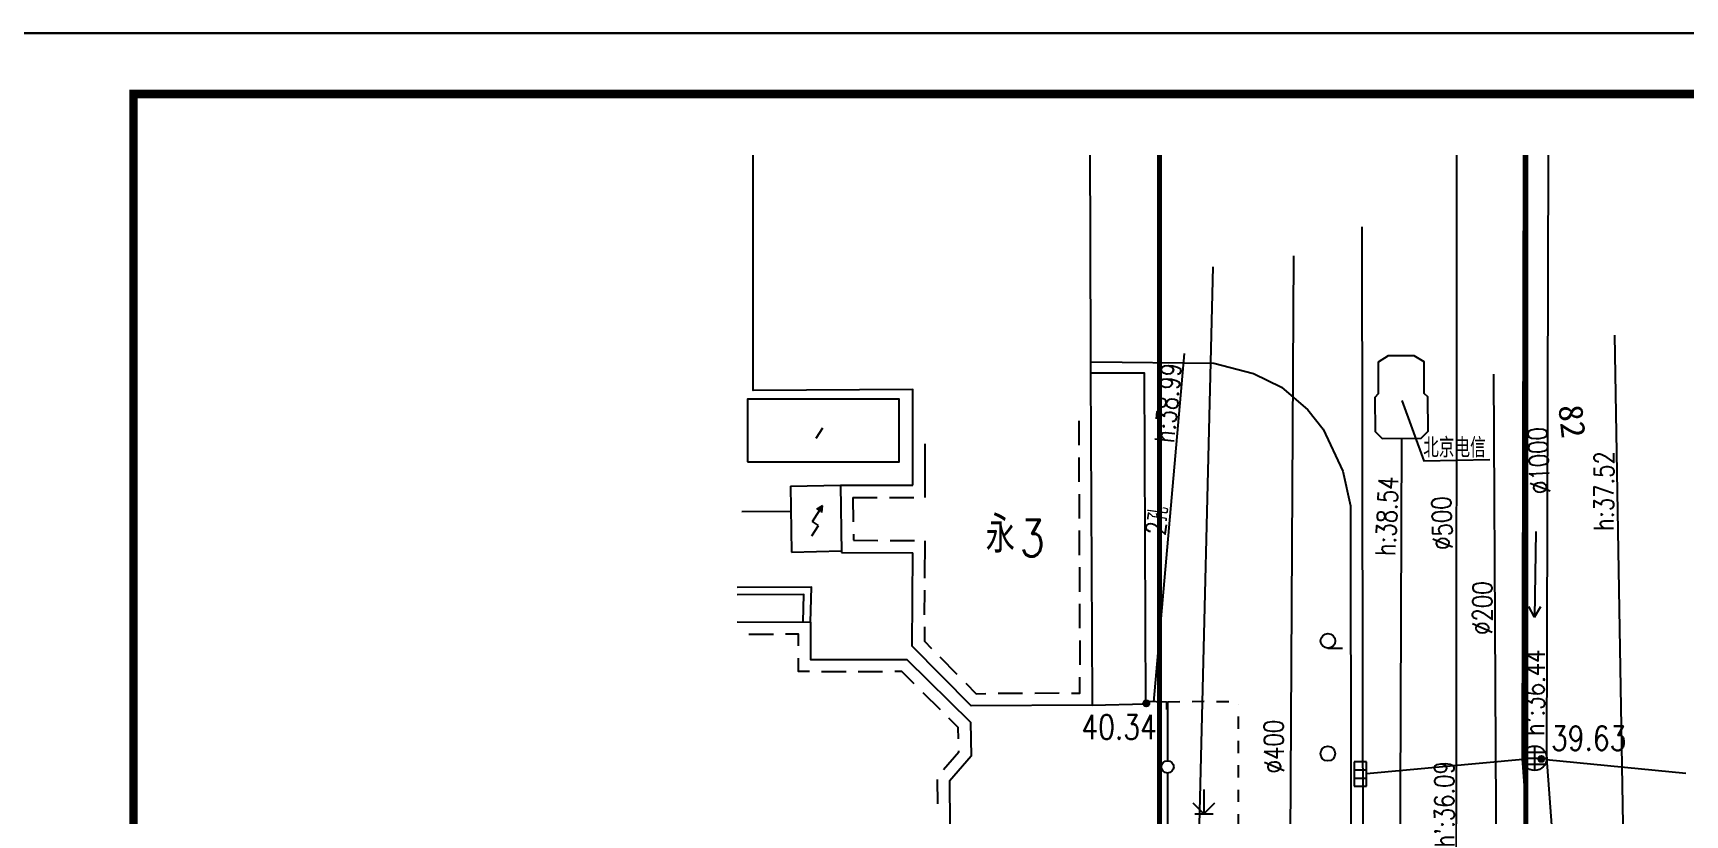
# Model space of a CAD drawing. Header units: inches. Extents: x 505347 to 508499, y 312634 to 313316.
# Drawn here: x 505842.3 to 505909.9, y 312926.4 to 312958.4 of the extents above; entities that cross this region are included whole.
import ezdxf
from ezdxf.enums import TextEntityAlignment as Align
from ezdxf.lldxf.tags import DXFTag

# ---------------------------------------------------------------- set-up
doc = ezdxf.new("R2010")
doc.units = ezdxf.units.IN
doc.header["$LTSCALE"] = 0.5
doc.header["$MEASUREMENT"] = 0
for name, pattern in [('ACAD_ISO05W100', [33, 24, -3, 0, -3, 0, -3]), ('XX11', [2, 1, -1]), ('XX21', [3, 2, -1])]:
    doc.linetypes.add(name, pattern=pattern)
for name, color, linetype in [('BJ02', 7, 'Continuous'), ('BJ04', 7, 'Continuous'), ('BJ05', 7, 'Continuous'), ('BJ08', 7, 'Continuous'), ('BJ09', 7, 'Continuous'), ('BJ10', 7, 'Continuous'), ('上水注记', 4, 'Continuous'), ('上水管线', 4, 'Continuous'), ('中水注记', 151, 'Continuous'), ('中水管线', 151, 'Continuous'), ('污水注记', 247, 'Continuous'), ('污水管线', 247, 'Continuous'), ('污水高程表', 247, 'Continuous'), ('热力管线', 40, 'Continuous'), ('热力高程表', 40, 'Continuous'), ('燃气管线', 6, 'Continuous'), ('电信井权属', 7, 'Continuous'), ('电信断面图及编号', 3, 'Continuous'), ('电信注记', 3, 'Continuous'), ('电信管线', 3, 'Continuous'), ('电信高程表', 3, 'Continuous'), ('道路红线', 1, 'Continuous'), ('雨水井', 34, 'Continuous'), ('雨水注记', 34, 'Continuous'), ('雨水管线', 34, 'Continuous'), ('雨水高程表', 34, 'Continuous'), ('雨蓖子', 34, 'Continuous')]:
    doc.layers.add(name, color=color, linetype=linetype)
doc.styles.add('HZ', font='simplex.shx', dxfattribs={"bigfont": 'hztxt'})
doc.styles.add('粗等线', font='simhei.ttf')
tags = doc.linetypes.add('DL', pattern='A,15,-4.925,[130,ltypeshp.shx,S=0.5,R=330,X=-0.15,Y=0.433],0,[130,ltypeshp.shx,S=0.4,R=90,X=0,Y=0],-0.15,[130,ltypeshp.shx,S=0.5,R=150,X=0,Y=-0.433],-4.925,15', length=40).pattern_tags.tags
tags[32:33] = [DXFTag(74, 4), DXFTag(75, 0), DXFTag(340, '0'), DXFTag(46, 1.0), DXFTag(50, 0.0), DXFTag(44, 0.0), DXFTag(45, 0.0)]
tags[30:31] = [DXFTag(74, 4), DXFTag(75, 0), DXFTag(340, '0'), DXFTag(46, 1.0), DXFTag(50, 0.0), DXFTag(44, 0.0), DXFTag(45, 0.0)]
tags[4:5] = [DXFTag(74, 4), DXFTag(75, 0), DXFTag(340, '0'), DXFTag(46, 1.0), DXFTag(50, 0.0), DXFTag(44, 0.0), DXFTag(45, 0.0)]
tags = doc.linetypes.add('DX', pattern='A,15,-5,[130,ltypeshp.shx,S=1,R=330,X=0,Y=0],-5,15', length=40).pattern_tags.tags
tags[16:17] = [DXFTag(74, 4), DXFTag(75, 0), DXFTag(340, '0'), DXFTag(46, 1.0), DXFTag(50, 0.0), DXFTag(44, 0.0), DXFTag(45, 0.0)]
tags[14:15] = [DXFTag(74, 4), DXFTag(75, 0), DXFTag(340, '0'), DXFTag(46, 1.0), DXFTag(50, 0.0), DXFTag(44, 0.0), DXFTag(45, 0.0)]
tags[4:5] = [DXFTag(74, 4), DXFTag(75, 0), DXFTag(340, '0'), DXFTag(46, 1.0), DXFTag(50, 0.0), DXFTag(44, 0.0), DXFTag(45, 0.0)]
tags = doc.linetypes.add('SS', pattern='A,15,-1.9,[130,ltypeshp.shx,S=1,R=330,X=0,Y=0],-1.2,[130,ltypeshp.shx,S=1,R=330,X=0,Y=0],-1.9,15', length=35).pattern_tags.tags
tags[24:25] = [DXFTag(74, 4), DXFTag(75, 0), DXFTag(340, '0'), DXFTag(46, 1.0), DXFTag(50, 0.0), DXFTag(44, 0.0), DXFTag(45, 0.0)]
tags[22:23] = [DXFTag(74, 4), DXFTag(75, 0), DXFTag(340, '0'), DXFTag(46, 1.0), DXFTag(50, 0.0), DXFTag(44, 0.0), DXFTag(45, 0.0)]
tags[4:5] = [DXFTag(74, 4), DXFTag(75, 0), DXFTag(340, '0'), DXFTag(46, 1.0), DXFTag(50, 0.0), DXFTag(44, 0.0), DXFTag(45, 0.0)]
tags = doc.linetypes.add('TRQZ', pattern='A,15,[130,ltypeshp.shx,S=0.6,R=0,X=0,Y=0],-2.5,[133,ltypeshp.shx,S=0.05,R=0,X=0,Y=0],-2.5,[130,ltypeshp.shx,S=0.6,R=0,X=0,Y=0],15', length=35).pattern_tags.tags
tags[28:29] = [DXFTag(74, 4), DXFTag(75, 0), DXFTag(340, '0'), DXFTag(46, 1.0), DXFTag(50, 0.0), DXFTag(44, 0.0), DXFTag(45, 0.0)]

# ---------------------------------------------------------------- blocks, each defined once
blk = doc.blocks.new('B552')
for p, q in [((0.984668, 0.518566), (-1.015332, 0.518566)), ((-1.015332, 0.518566), (-1.015332, -0.481434)), ((0.984668, -0.481434), (0.984668, 0.518566)), ((-1.015332, -0.481434), (0.984668, -0.481434))]:
    blk.add_line(p, q)
at = {"linetype": 'Continuous'}
for p, q in [((-0.348666, -0.481434), (-0.348666, 0.518566)), ((0.318001, -0.481434), (0.318001, 0.518566))]:
    blk.add_line(p, q, dxfattribs=at)
blk = doc.blocks.new('953')
for p, q in [((0, 2), (0, 0)), ((0, 0), (-0.87, 0.87)), ((-0.75, 0), (0.75, 0)), ((0.87, 0.87), (0, 0))]:
    blk.add_line(p, q)
blk = doc.blocks.new('B8211')
blk.add_hatch(color=256).paths.add_polyline_path([(0.25, 0, 1), (-0.25, 0, 1)])
blk.add_circle((0, 0), 0.25)
blk = doc.blocks.new('B5422')
at = {"linetype": 'Continuous'}
for p, q in [((-1, 0), (1, 0)), ((-0.866025, 0.5), (0.866025, 0.5)), ((0, 1), (0, -1)), ((-0.866025, -0.5), (0.866025, -0.5))]:
    blk.add_line(p, q, dxfattribs=at)
blk.add_circle((0, 0), 1, dxfattribs=at)
blk = doc.blocks.new('111111')
for p, q in [((518331.076, 303651.061), (518751.076, 303651.061)), ((518751.076, 303651.061), (518331.076, 303651.061))]:
    blk.add_line(p, q)
at = {"const_width": 0.35}
blk.add_lwpolyline([(518343.576, 303648.561), (518748.576, 303648.561), (518748.576, 303505.111), (518343.576, 303505.111)], close=True, dxfattribs=at)

msp = doc.modelspace()

# ---------------------------------------------------------------- hatches: boundary and pattern name
at = {"layer": 'BJ05', "linetype": 'DL'}
h = msp.add_hatch(color=256, dxfattribs=at)
h.paths.add_polyline_path([(505874.395, 312938.888), (505874.503, 312938.822), (505874.642, 312939.038)])
h.paths.add_polyline_path([(505874.503, 312938.822), (505874.617, 312938.754), (505874.642, 312939.038)])
msp.add_hatch(color=256, dxfattribs=at).paths.add_polyline_path([(505874.642, 312939.038), (505874.503, 312938.822), (505874.617, 312938.754)])

# ---------------------------------------------------------------- linework, layer by layer
at = {"color": 1, "const_width": 0.2, "elevation": 82.3}
msp.add_lwpolyline([(505871.15, 312890.584), (505888.439, 312890.584), (505888.439, 312953.399)], dxfattribs=at)
at = {"layer": 'BJ02', "linetype": 'Continuous', "elevation": 82.3}
for points in [[(505878.346, 312939.875), (505878.346, 312943.794), (505871.805, 312943.763), (505871.804, 312952.02), (505871.803, 312953.399)], [(505885.581, 312953.399), (505885.596, 312950.08), (505885.619, 312944.936), (505885.618, 312944.46), (505885.682, 312931.089), (505885.683, 312930.868), (505880.73, 312930.837), (505878.316, 312933.283), (505878.337, 312937.109)], [(505885.683, 312930.868), (505887.883, 312930.926), (505887.818, 312944.46), (505885.618, 312944.46), (505885.618, 312944.46)], [(505871.15, 312934.279), (505874.156, 312934.268), (505874.156, 312932.744), (505878.094, 312932.743), (505880.698, 312930.17), (505880.73, 312928.773), (505879.841, 312927.757), (505879.873, 312924.169), (505878.476, 312922.835), (505878.477, 312920.739), (505871.15, 312920.767)]]:
    msp.add_lwpolyline(points, dxfattribs=at)
at = {"layer": 'BJ02', "linetype": 'Continuous', "elevation": 82.3, "flags": 128}
for points in [[(505885.13, 312942.516), (505885.135, 312941.516)], [(505878.848, 312939.375), (505878.846, 312941.574)], [(505885.137, 312941.016), (505885.141, 312940.016)], [(505875.379, 312939.874), (505878.346, 312939.875)], [(505875.379, 312939.874), (505875.421, 312937.125)], [(505885.144, 312939.516), (505885.148, 312938.516)], [(505878.832, 312936.074), (505878.839, 312937.606)], [(505885.15, 312938.016), (505885.155, 312937.016)], [(505875.421, 312937.125), (505878.337, 312937.109)], [(505885.157, 312936.516), (505885.162, 312935.516)], [(505874.156, 312934.268), (505874.187, 312935.697), (505871.15, 312935.682)], [(505878.823, 312934.574), (505878.829, 312935.574)], [(505873.856, 312934.275), (505873.88, 312935.395), (505871.15, 312935.381)], [(505885.164, 312935.016), (505885.169, 312934.016)], [(505871.631, 312933.777), (505872.631, 312933.773)], [(505873.656, 312933.295), (505873.656, 312933.77), (505873.131, 312933.772)], [(505878.82, 312934.074), (505878.817, 312933.487), (505879.107, 312933.193)], [(505885.171, 312933.516), (505885.176, 312932.516)], [(505880.161, 312932.126), (505879.458, 312932.837)], [(505874.105, 312932.244), (505873.656, 312932.244), (505873.656, 312932.795)], [(505874.605, 312932.244), (505875.605, 312932.244)], [(505876.105, 312932.244), (505877.105, 312932.243)], [(505878.398, 312931.739), (505877.889, 312932.243), (505877.605, 312932.243)], [(505880.512, 312931.77), (505880.938, 312931.338), (505881.332, 312931.341)], [(505884.832, 312931.363), (505885.181, 312931.365), (505885.178, 312932.016)], [(505878.754, 312931.388), (505879.465, 312930.685)], [(505882.832, 312931.35), (505881.832, 312931.344)], [(505884.332, 312931.36), (505883.332, 312931.353)], [(505888.729, 312930.996), (505887.882, 312931.015)], [(505888.729, 312930.996), (505888.719, 312930.697)], [(505888.729, 312930.996), (505888.763, 312930.995), (505888.769, 312928.59)], [(505880.213, 312929.493), (505880.203, 312929.956), (505879.821, 312930.334)], [(505879.592, 312928.232), (505880.226, 312928.956), (505880.225, 312928.994)], [(505879.34, 312927.827), (505879.349, 312926.827)], [(505888.77, 312928.09), (505888.782, 312923.21)]]:
    msp.add_lwpolyline(points, dxfattribs=at)
at = {"layer": 'BJ02', "linetype": 'XX21', "elevation": 82.3, "flags": 128}
for points in [[(505875.887, 312939.374), (505878.848, 312939.375)], [(505875.887, 312939.374), (505875.913, 312937.622)], [(505875.913, 312937.622), (505878.839, 312937.606)]]:
    msp.add_lwpolyline(points, dxfattribs=at)
at = {"layer": 'BJ02', "linetype": 'Continuous'}
msp.add_circle((505888.769, 312928.34, 82.3), 0.25, dxfattribs=at)
at = {"layer": 'BJ04', "linetype": 'Continuous', "elevation": 82.3, "flags": 128}
for points in [[(505885.649, 312944.936), (505890.666, 312944.872), (505892.286, 312944.459), (505893.429, 312943.887), (505894.509, 312942.966), (505895.144, 312942.172), (505895.938, 312940.457), (505896.256, 312939.028), (505896.256, 312939.028), (505896.314, 312890.294)], [(505873.35, 312938.798), (505871.347, 312938.793)]]:
    msp.add_lwpolyline(points, dxfattribs=at)
at = {"layer": 'BJ04', "linetype": 'XX11', "elevation": 82.3, "flags": 128}
for points in [[(505890.274, 312931.012), (505888.763, 312930.995)], [(505890.774, 312931.017), (505891.653, 312931.026), (505891.653, 312930.905)], [(505891.653, 312930.405), (505891.729, 312893.873)]]:
    msp.add_lwpolyline(points, dxfattribs=at)
at = {"layer": 'BJ05', "linetype": 'DL'}
for p, q in [((505874.388, 312941.805, 82.3), (505874.658, 312942.226, 82.3)), ((505874.229, 312938.394, 82.3), (505874.642, 312939.038, 82.3)), ((505874.642, 312939.038, 82.3), (505874.395, 312938.888, 82.3)), ((505874.617, 312938.754, 82.3), (505874.642, 312939.038, 82.3)), ((505874.481, 312938.232, 82.3), (505874.229, 312938.394, 82.3)), ((505874.211, 312937.811, 82.3), (505874.481, 312938.232, 82.3))]:
    msp.add_line(p, q, dxfattribs=at)
at = {"layer": 'BJ05', "linetype": 'DL', "elevation": 82.3}
msp.add_lwpolyline([(505871.574, 312940.838), (505877.776, 312940.838), (505877.776, 312943.406), (505871.574, 312943.406)], close=True, dxfattribs=at)
at = {"layer": 'BJ05', "linetype": 'DL', "elevation": 82.3, "flags": 128}
for points in [[(505873.335, 312939.843), (505875.379, 312939.874)], [(505873.335, 312939.843), (505873.376, 312937.136)], [(505875.379, 312939.874), (505875.421, 312937.125)], [(505873.376, 312937.136), (505875.42, 312937.189)]]:
    msp.add_lwpolyline(points, dxfattribs=at)
at = {"layer": 'BJ09', "linetype": 'Continuous', "elevation": 82.3, "flags": 128}
msp.add_lwpolyline([(505895.331, 312933.207), (505895.931, 312933.207)], dxfattribs=at)
at = {"layer": 'BJ09', "linetype": 'Continuous'}
for centre in [(505895.336, 312933.502, 82.3), (505895.33, 312928.883, 82.3)]:
    msp.add_circle(centre, 0.3, dxfattribs=at)
at = {"layer": '上水管线', "linetype": 'SS', "ltscale": 0.6, "elevation": 82.3, "flags": 128}
msp.add_lwpolyline([(505893.711, 312908.732), (505893.933, 312949.268)], dxfattribs=at)
at = {"layer": '中水管线', "linetype": 'SS', "ltscale": 0.6, "elevation": 122.342}
msp.add_lwpolyline([(505902.108, 312944.42), (505902.322, 312906.167)], dxfattribs=at)
at = {"layer": '污水管线', "elevation": 82.3, "flags": 128}
msp.add_lwpolyline([(505900.592, 312953.399), (505900.584, 312924.628)], dxfattribs=at)
at = {"layer": '热力管线', "elevation": 82.3}
msp.add_lwpolyline([(505907.059, 312946.023), (505908.41, 312866.658)], dxfattribs=at)
at = {"layer": '燃气管线', "linetype": 'TRQZ'}
msp.add_line((505889.806, 312914.698, 82.3), (505890.63, 312948.827, 82.3), dxfattribs=at)
at = {"layer": '电信井权属', "elevation": 121.941}
msp.add_lwpolyline([(505898.36, 312943.345), (505899.262, 312940.882), (505901.965, 312940.924)], dxfattribs=at)
at = {"layer": '电信管线', "linetype": 'DX', "flags": 128}
for points, elevation in [([(505896.717, 312950.458), (505896.754, 312931.709)], 122.12), ([(505889.452, 312945.27), (505888.198, 312930.991)], 82.3), ([(505898.232, 312908.673), (505898.354, 312941.799)], 82.3), ([(505896.754, 312931.709), (505896.822, 312897.469)], 122.12)]:
    msp.add_lwpolyline(points, dxfattribs=dict(at, elevation=elevation))
at = {"layer": '电信管线', "linetype": 'DX', "elevation": 82.3}
msp.add_lwpolyline([(505899.154, 312941.805), (505899.435, 312942.091), (505899.422, 312943.491), (505899.28, 312943.632), (505899.268, 312944.931), (505898.861, 312945.178), (505897.796, 312945.175), (505897.385, 312944.914), (505897.397, 312943.614), (505897.257, 312943.471), (505897.27, 312942.071), (505897.554, 312941.792)], close=True, dxfattribs=at)
at = {"layer": '道路红线'}
msp.add_line((505888.439, 312953.399, 82.3), (505888.439, 312890.584, 82.3), dxfattribs=at)
at = {"layer": '道路红线', "linetype": 'ACAD_ISO05W100', "const_width": 0.2, "elevation": 82.3}
msp.add_lwpolyline([(505903.439, 312953.399), (505903.439, 312870.584)], dxfattribs=at)
at = {"layer": '雨水管线'}
for p, q in [((505903.841, 312937.976, 82.3), (505903.797, 312934.476, 82.3)), ((505903.797, 312934.476, 82.3), (505903.553, 312934.912, 82.3)), ((505903.797, 312934.476, 82.3), (505904.053, 312934.906, 82.3))]:
    msp.add_line(p, q, dxfattribs=at)
at = {"layer": '雨水管线', "flags": 128}
for points, elevation in [([(505906, 312892.275), (505903.294, 312928.678), (505903.357, 312953.399)], 82.3), ([(505906.997, 312892.349), (505904.294, 312928.714), (505904.357, 312953.399)], 82.3), ([(505896.91, 312928.068), (505903.307, 312928.652)], 121.86), ([(505904.273, 312928.649), (505909.984, 312928.09)], 121.86)]:
    msp.add_lwpolyline(points, dxfattribs=dict(at, elevation=elevation))

# ---------------------------------------------------------------- block references
msp.add_blockref('111111', (-12497.139, 9307.337, 82.3))
at = {"layer": 'BJ08', "linetype": 'Continuous', "xscale": 0.5, "yscale": 0.5, "zscale": 0.5}
for p in [(505887.895, 312930.94, 122.64), (505904.072, 312928.669, 121.93)]:
    msp.add_blockref('B8211', p, dxfattribs=at)
at = {"layer": 'BJ09', "linetype": 'Continuous', "xscale": 0.5, "yscale": 0.5, "zscale": 0.5}
msp.add_blockref('953', (505890.257, 312926.414, 82.3), dxfattribs=at)
at = {"layer": '雨水井', "xscale": 0.5, "yscale": 0.5, "zscale": 0.5}
msp.add_blockref('B5422', (505903.794, 312928.696, 121.935), dxfattribs=at)
at = {"layer": '雨蓖子', "xscale": 0.5, "yscale": 0.5, "zscale": 0.5, "rotation": 270}
msp.add_blockref('B552', (505896.653, 312928.044, 121.861), dxfattribs=at)

# ---------------------------------------------------------------- texts
at = {"layer": 'BJ08', "linetype": 'Continuous', "style": 'HZ', "width": 0.8}
for s, p in [('40.34', (505885.242, 312929.473, 122.64)), ('39.63', (505904.466, 312929.014, 121.93))]:
    msp.add_text(s, height=1, dxfattribs=at).set_placement(p)
at = {"layer": 'BJ10', "linetype": 'Continuous', "style": 'HZ', "width": 0.8}
for s, p in [('永', (505881.322, 312937.113, 82.3)), ('3', (505882.714, 312936.963, 82.3))]:
    msp.add_text(s, height=1.5, dxfattribs=at).set_placement(p)
at = {"layer": '上水注记', "style": 'HZ', "width": 0.8}
msp.add_text('%%c400', height=0.8, rotation=90.85635, dxfattribs=at).set_placement((505893.538, 312928.08, 82.3))
at = {"layer": '中水注记', "style": 'HZ', "width": 0.8}
msp.add_text('%%c200', height=0.8, rotation=89.79974, dxfattribs=at).set_placement((505902.054, 312933.746, 82.701))
at = {"layer": '污水注记', "style": 'HZ', "width": 0.8}
msp.add_text('%%c500', height=0.8, rotation=92.04897, dxfattribs=at).set_placement((505900.443, 312937.243, 82.3))
at = {"layer": '污水高程表', "style": 'HZ', "width": 0.8}
msp.add_text("h':36.09", height=0.8, rotation=90.30742, dxfattribs=at).set_placement((505900.51, 312925.046, 82.3))
at = {"layer": '热力高程表', "style": 'HZ', "width": 0.8}
msp.add_text('h:37.52', height=0.8, rotation=89.78972, dxfattribs=at).set_placement((505907.024, 312938.012, 82.3))
at = {"layer": '电信井权属', "linetype": 'Continuous', "style": 'HZ', "width": 0.8}
msp.add_text('北京电信', height=0.8, dxfattribs=at).set_placement((505899.234, 312941.015, 121.941))
at = {"layer": '电信断面图及编号', "style": '粗等线'}
msp.add_text('82', height=1, rotation=276.16383, dxfattribs=at).set_placement((505905.327, 312942.495, 82.3), align=Align.MIDDLE)
at = {"layer": '电信注记', "style": 'HZ', "width": 0.8}
msp.add_text('2孔', height=0.8, rotation=82.17083, dxfattribs=at).set_placement((505888.657, 312937.787, 82.3))
at = {"layer": '电信高程表', "style": 'HZ', "width": 0.8}
for s, rotation, p in [('h:38.99', 84.64453, (505889.03, 312941.59, 82.3)), ('h:38.54', 87.6879, (505898.081, 312936.966, 82.3))]:
    msp.add_text(s, height=0.8, rotation=rotation, dxfattribs=at).set_placement(p)
at = {"layer": '雨水注记', "style": 'HZ', "width": 0.8}
msp.add_text('%%c1000', height=0.8, rotation=92.78993, dxfattribs=at).set_placement((505904.432, 312939.535, 82.3))
at = {"layer": '雨水高程表', "style": 'HZ', "width": 0.8}
msp.add_text("h':36.44", height=0.8, rotation=89.48953, dxfattribs=at).set_placement((505904.184, 312929.609, 82.3))

doc.saveas('drawing.dxf')
